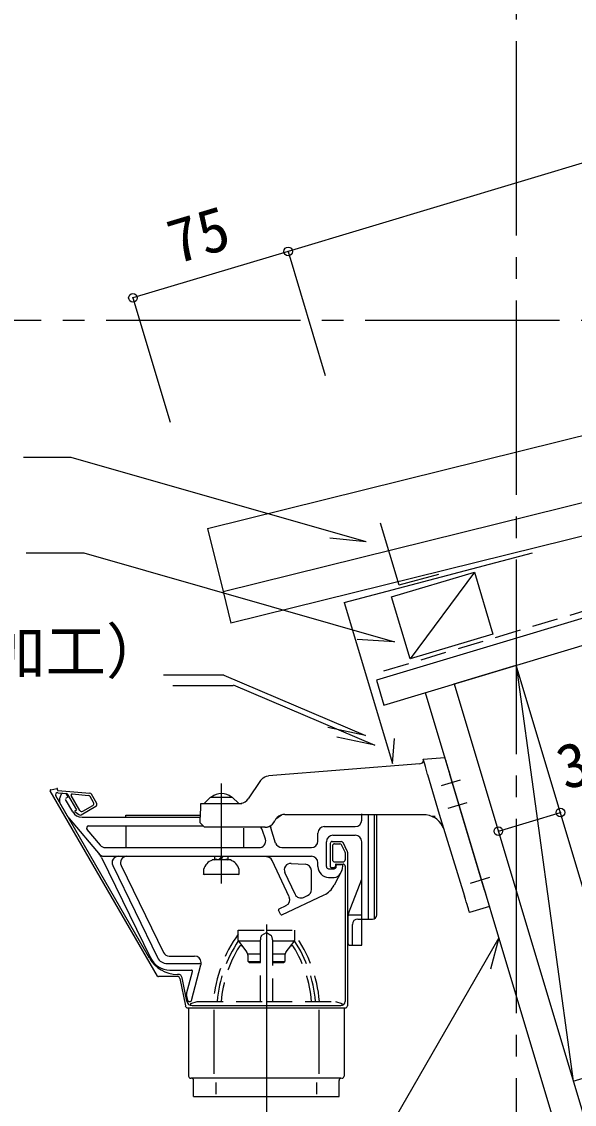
# Model space of a CAD drawing. Units: millimetres, scale not verified. Extents: x -4850 to 5514, y -1779 to 1970.
# Drawn here: x 3663 to 3919, y 656 to 1157 of the extents above; entities that cross this region are included whole.
import ezdxf
from ezdxf.enums import TextEntityAlignment as Align

# ---------------------------------------------------------------- set-up
doc = ezdxf.new("R2010")
doc.units = ezdxf.units.MM
doc.header["$LTSCALE"] = 10
doc.header["$PDMODE"] = 32
doc.header["$PDSIZE"] = 4
doc.linetypes.add('CHAIN2', pattern=[12, 9, -1, 1, -1])
doc.linetypes.add('DASHED1', pattern=[1.8, 1.2, -0.6])
doc.layers.add('0-0_データ 001', color=3, linetype='Continuous')
doc.styles.add('ＭＳ ゴシック', font='')
doc.styles.get('ＭＳ ゴシック').set_extended_font_data('MS Gothic')

msp = doc.modelspace()

# ---------------------------------------------------------------- linework, layer by layer
at = {"layer": '0-0_データ 001', "color": 1, "linetype": 'CHAIN2'}
for p, q in [((3892.56, 1507.75), (3892.56, 218.55)), ((3342.56, 1018.55), (5509.22, 1018.55))]:
    msp.add_line(p, q, dxfattribs=at)
at = {"layer": '0-0_データ 001', "color": 5, "linetype": 'DASHED1'}
msp.add_line((5342.56, 1309.5), (3826.94, 854.81), dxfattribs=at)
at = {"layer": '0-0_データ 001'}
for p, q in [((3831.26, 840.45), (5342.56, 1293.84)), ((3756.77, 893.05), (4170.26, 995.36)), ((3760.37, 878.49), (4159.31, 977.2)), ((3829.49, 924.74), (3838.16, 896.02)), ((3812.82, 887.97), (3900.01, 910.86)), ((3856.51, 900.91), (3838.15, 896)), ((3756.79, 892.96), (3760.39, 878.4)), ((3863.82, 850.22), (3892.56, 858.84)), ((3929.91, 734.32), (3892.56, 858.84)), ((3863.82, 850.22), (3924.16, 649.07)), ((3850.41, 846.19), (3910.75, 645.05))]:
    msp.add_line(p, q, dxfattribs=at)
at = {"layer": '0-0_データ 001', "color": 4}
for p, q in [((4105.81, 1146.12), (3786.86, 1050.44)), ((3786.86, 1050.44), (3715.02, 1028.88)), ((3786.86, 1050.44), (3804.1, 992.97)), ((3715.02, 1028.88), (3732.26, 971.42)), ((3749.56, 922.17), (4104.39, 1009.97)), ((3686.43, 954.97), (3664.27, 954.97)), ((3822.96, 915.96), (3686.43, 954.97)), ((3749.56, 922.17), (3756.79, 892.96)), ((3822.97, 915.96), (3806.16, 917.71)), ((3665.52, 910.91), (3692.32, 910.91)), ((3692.32, 910.92), (3836.1, 869.64)), ((3836.11, 869.65), (3818.86, 870.83)), ((3757.13, 854.28), (3729.14, 854.28)), ((3733.41, 849.46), (3761.4, 849.46)), ((3884.26, 782.1), (3912.99, 790.72)), ((3884.47, 732.66), (3781.08, 553.58)), ((3884.47, 732.66), (3880.59, 718.17))]:
    msp.add_line(p, q, dxfattribs=at)
at = {"layer": '0-0_データ 001', "color": 5}
for p, q in [((3873.15, 902), (3843.46, 861.77)), ((3892.56, 858.84), (3918.99, 666.31))]:
    msp.add_line(p, q, dxfattribs=at)
at = {"layer": '0-0_データ 001', "color": 6}
for p, q in [((3847.88, 813.27), (3777.8, 807.68)), ((3847.88, 813.27), (3848.66, 813.46)), ((3848.66, 813.46), (3849.07, 813.74)), ((3849.07, 813.74), (3849.38, 814.14)), ((3849.38, 814.14), (3849.53, 814.62)), ((3849.63, 814.77), (3849.44, 815.42)), ((3849.45, 815.4), (3859.41, 816.19)), ((3849.87, 813.96), (3849.45, 815.4)), ((3850.14, 813.01), (3849.45, 815.4)), ((3849.53, 814.62), (3849.52, 815.13)), ((3850.45, 811.95), (3850.14, 813.01)), ((3850.79, 810.8), (3850.45, 811.95)), ((3859.41, 816.19), (3859.44, 816.1)), ((3859.44, 816.1), (3859.53, 815.8)), ((3859.53, 815.8), (3859.67, 815.33)), ((3859.67, 815.33), (3859.87, 814.68)), ((3859.87, 814.68), (3860.11, 813.87)), ((3860.11, 813.87), (3860.39, 812.92)), ((3860.39, 812.92), (3860.71, 811.85)), ((3775.31, 806.77), (3776.08, 807.22)), ((3776.08, 807.22), (3776.92, 807.53)), ((3776.92, 807.53), (3777.8, 807.68)), ((3851.14, 809.58), (3850.79, 810.8)), ((3851.5, 808.33), (3851.14, 809.58)), ((3851.5, 808.33), (3856.84, 789.97)), ((3860.71, 811.85), (3861.06, 810.7)), ((3861.06, 810.7), (3861.42, 809.48)), ((3861.42, 809.48), (3861.8, 808.24)), ((3866.42, 792.84), (3861.8, 808.24)), ((3774.06, 805.5), (3768.37, 797.06)), ((3774.06, 805.5), (3774.63, 806.19)), ((3774.63, 806.19), (3775.31, 806.77)), ((3726.31, 714.93), (3676.71, 800.69)), ((3677.04, 801.2), (3679.78, 801.86)), ((3722.61, 723.28), (3679.26, 798.38)), ((3680.03, 801.13), (3680.03, 801.67)), ((3680.21, 800.93), (3695.01, 799.63)), ((3680.21, 799.87), (3684.1, 799.53)), ((3681.02, 796.9), (3681.89, 799.28)), ((3682.4, 799.61), (3683.89, 799.48)), ((3683.96, 797.39), (3685, 797.99)), ((3685, 797.99), (3684.28, 799.23)), ((3688.99, 791.92), (3684.88, 799.04)), ((3690.38, 791.62), (3686.38, 798.54)), ((3686.85, 799.29), (3694.38, 798.63)), ((3696.78, 795.32), (3695.16, 798.14)), ((3698.22, 794.93), (3695.79, 799.14)), ((3751, 797.84), (3748, 794.84)), ((3751, 797.84), (3761, 797.84)), ((3764, 794.84), (3761, 797.84)), ((3767.74, 796.3), (3768.37, 797.06)), ((3684.72, 789.06), (3681.17, 795.22)), ((3687.09, 790.96), (3683.77, 796.7)), ((3688.08, 791.39), (3688.99, 791.92)), ((3691.08, 789.66), (3697.85, 793.57)), ((3691.74, 791.25), (3696.42, 793.95)), ((3746.4, 791.77), (3746.42, 792.5)), ((3746.42, 792.5), (3746.44, 793.16)), ((3746.44, 793.16), (3746.46, 793.73)), ((3746.46, 793.73), (3746.48, 794.21)), ((3746.48, 794.21), (3746.49, 794.56)), ((3746.49, 794.56), (3746.5, 794.77)), ((3746.5, 794.84), (3765.46, 794.84)), ((3746.5, 794.77), (3746.5, 794.84)), ((3764.19, 794.84), (3765.17, 794.94)), ((3765.17, 794.94), (3766.11, 795.22)), ((3766.11, 795.22), (3766.98, 795.68)), ((3766.98, 795.68), (3767.74, 796.3)), ((3877.85, 754.74), (3866.42, 792.84)), ((3685.52, 787.92), (3699.78, 770.93)), ((3688.07, 791.22), (3689.96, 789.74)), ((3691.42, 788.46), (3746.22, 788.46)), ((3711.66, 789.46), (3746.31, 789.46)), ((3711.66, 788.46), (3711.66, 789.46)), ((3746.19, 785.84), (3746.37, 791.02)), ((3746.37, 791.02), (3746.4, 791.77)), ((3780.24, 786), (3780.71, 786.84)), ((3780.3, 786), (3780.77, 786.84)), ((3781.24, 787.69), (3780.77, 786.84)), ((3781.86, 788.42), (3781.24, 787.69)), ((3781.25, 787.77), (3783.89, 789.62)), ((3782.62, 789.03), (3781.86, 788.42)), ((3783.47, 789.48), (3782.62, 789.03)), ((3784.39, 789.75), (3783.47, 789.48)), ((3785.35, 789.84), (3784.39, 789.75)), ((3785.35, 789.84), (3849.35, 789.84)), ((3820.95, 787.16), (3820.95, 790.06)), ((3824.15, 741.36), (3824.15, 789.84)), ((3826.95, 741.63), (3826.95, 789.84)), ((3827.95, 743.36), (3827.95, 789.84)), ((3849.35, 789.84), (3850.82, 789.74)), ((3850.82, 789.74), (3852.26, 789.41)), ((3852.26, 789.41), (3853.64, 788.88)), ((3853.82, 788.95), (3853.64, 788.88)), ((3853.64, 788.88), (3854.7, 788.37)), ((3853.77, 788.82), (3853.9, 788.75)), ((3853.82, 788.95), (3854.92, 788.95)), ((3853.85, 788.86), (3853.82, 788.95)), ((3853.9, 788.75), (3853.85, 788.86)), ((3854.26, 788.58), (3854.12, 788.66)), ((3855.79, 787.58), (3854.7, 788.37)), ((3856.87, 786.59), (3855.79, 787.58)), ((3856.84, 789.97), (3868.6, 751.96)), ((3693.72, 782.81), (3699.83, 775.53)), ((3694.49, 784.46), (3747.51, 784.46)), ((3711.74, 784.46), (3711.74, 774.46)), ((3748.19, 783.84), (3746.19, 785.84)), ((3776.18, 783.84), (3748.19, 783.84)), ((3766.23, 783.46), (3766.23, 774.46)), ((3776.35, 778.34), (3775.08, 782.36)), ((3776.13, 783.84), (3776.12, 783.84)), ((3776.13, 783.84), (3777.09, 783.94)), ((3776.19, 783.84), (3777.15, 783.94)), ((3777.09, 783.94), (3778.01, 784.21)), ((3777.15, 783.94), (3778.07, 784.21)), ((3778.01, 784.21), (3778.87, 784.66)), ((3778.07, 784.21), (3778.93, 784.66)), ((3778.87, 784.66), (3779.62, 785.26)), ((3781.1, 776.56), (3778.9, 783.56)), ((3778.93, 784.66), (3779.68, 785.26)), ((3779.62, 785.26), (3780.24, 786)), ((3779.68, 785.26), (3780.3, 786)), ((3803.65, 784.16), (3817.95, 784.16)), ((3857.77, 785.48), (3856.87, 786.59)), ((3858.82, 783.56), (3857.77, 785.48)), ((3858.82, 783.56), (3858.82, 783.58)), ((3800.65, 777.46), (3800.65, 781.16)), ((3804.65, 765.66), (3804.65, 777.16)), ((3807.36, 777.28), (3811.42, 777.28)), ((3807.65, 780.16), (3817.95, 780.16)), ((3820.95, 729.36), (3820.95, 777.16)), ((3702.13, 774.46), (3773.85, 774.46)), ((3783.97, 774.46), (3797.65, 774.46)), ((3806.36, 776.28), (3806.36, 765.78)), ((3807.41, 775.23), (3807.41, 768.83)), ((3808.41, 776.23), (3810.77, 776.23)), ((3813.2, 772.6), (3811.66, 775.68)), ((3814.25, 772.85), (3812.31, 776.73)), ((3813.31, 772.15), (3813.31, 768.83)), ((3814.36, 772.4), (3814.36, 701.23)), ((3700.44, 769.91), (3723.15, 723.37)), ((3701.57, 770.46), (3797.65, 770.46)), ((3760.04, 768.73), (3751.83, 768.72)), ((3752.8, 770.45), (3752.8, 768.99)), ((3752.8, 768.99), (3758.94, 768.99)), ((3752.87, 768.76), (3753.27, 768.99)), ((3754.85, 768.99), (3756.32, 770.46)), ((3755.42, 768.99), (3756.88, 770.46)), ((3758.6, 768.99), (3759, 768.76)), ((3758.93, 770.46), (3758.94, 768.99)), ((3787.35, 751.58), (3779.46, 768.52)), ((3788.27, 767.15), (3794.8, 766.8)), ((3800.65, 765.66), (3800.65, 767.46)), ((3808.41, 767.83), (3812.31, 767.83)), ((3705.62, 766.14), (3726.39, 723.56)), ((3709.51, 766.14), (3729.13, 725.94)), ((3747.61, 763.78), (3747.61, 762.38)), ((3755.95, 762.06), (3747.95, 762.05)), ((3763.95, 762.07), (3755.95, 762.06)), ((3764.28, 762.4), (3764.28, 763.8)), ((3790.07, 752.85), (3785.39, 762.88)), ((3797.65, 754.98), (3797.65, 763.81)), ((3805.65, 764.66), (3808.15, 764.66)), ((3806.86, 765.28), (3808.36, 765.28)), ((3811.7, 763.8), (3808.21, 757)), ((3808.86, 766.58), (3808.86, 765.78)), ((3809.06, 766.78), (3812.31, 766.78)), ((3809.15, 765.66), (3809.15, 766.16)), ((3809.65, 766.66), (3811.65, 766.66)), ((3812.15, 765.63), (3812.15, 766.16)), ((3813.31, 765.78), (3813.31, 703.28)), ((3805.65, 760.66), (3808.26, 760.66)), ((3814.84, 743.87), (3820.95, 759.9)), ((3784, 743.4), (3803.54, 752.51)), ((3794.06, 751.4), (3795.91, 752.26)), ((3869.01, 750.64), (3868.6, 751.96)), ((3877.85, 754.74), (3878.25, 753.41)), ((3878.25, 753.41), (3878.63, 752.13)), ((3878.63, 752.13), (3878.99, 750.93)), ((3782.73, 746.12), (3785.9, 747.6)), ((3869.41, 749.37), (3869.01, 750.64)), ((3869.78, 748.17), (3869.41, 749.37)), ((3870.11, 747.09), (3869.78, 748.17)), ((3870.4, 746.15), (3870.11, 747.09)), ((3880.13, 747.14), (3870.95, 744.39)), ((3783.33, 743.64), (3782.49, 745.45)), ((3814.65, 729.86), (3814.65, 742.81)), ((3814.7, 743.36), (3820.95, 743.36)), ((3870.63, 745.4), (3870.4, 746.15)), ((3870.81, 744.84), (3870.63, 745.4)), ((3870.91, 744.5), (3870.81, 744.84)), ((3870.95, 744.39), (3870.91, 744.5)), ((3816.65, 729.36), (3816.65, 738.86)), ((3819.15, 741.36), (3825.95, 741.36)), ((3815.15, 729.36), (3820.95, 729.36)), ((3731.82, 724.26), (3743.54, 724.26)), ((3730.89, 720.76), (3746.04, 720.76)), ((3732.14, 717.76), (3742.13, 717.76)), ((3739.82, 706.73), (3742.61, 717.13)), ((3742.1, 703.63), (3746.52, 720.13)), ((3746.54, 720.26), (3746.54, 721.26)), ((3735.91, 714.72), (3726.91, 714.73)), ((3735.84, 715.78), (3735.6, 715.78)), ((3736.78, 713.92), (3739.27, 701.16)), ((3739.9, 703.39), (3737.8, 714.16)), ((3740.37, 703.66), (3739.81, 706.5)), ((3740.86, 703.26), (3741.61, 703.26)), ((3740.26, 700.26), (3813.36, 700.26)), ((3740.81, 700.28), (3740.81, 668.68)), ((3742.45, 701.28), (3811.31, 701.28)), ((3752.54, 699.28), (3752.54, 669.68)), ((3801.07, 699.28), (3801.07, 669.68)), ((3812.81, 700.28), (3812.81, 668.68)), ((3811.31, 667.68), (3741.81, 667.68)), ((3743.11, 659.28), (3743.11, 666.68)), ((3810.51, 659.28), (3810.51, 666.68)), ((3753.49, 660.28), (3753.49, 665.68)), ((3800.12, 660.28), (3800.12, 665.68)), ((3743.11, 659.28), (3810.51, 659.28))]:
    msp.add_line(p, q, dxfattribs=at)
at = {"layer": '0-0_データ 001', "color": 6, "linetype": 'CHAIN2'}
for p, q in [((3755.95, 757.78), (3755.95, 804.06)), ((3866.58, 805.7), (3857.73, 803.08)), ((3869.69, 795.17), (3860.85, 792.51)), ((3871.38, 758.05), (3880.27, 760.76)), ((3776.81, 738.87), (3776.81, 647.67))]:
    msp.add_line(p, q, dxfattribs=at)
at = {"layer": '0-0_データ 001', "color": 6, "linetype": 'DASHED1'}
for p, q in [((3763.81, 736.28), (3776.81, 736.28)), ((3763.81, 731.61), (3763.81, 736.28)), ((3774.02, 732.16), (3774.01, 731.81)), ((3774.01, 703.28), (3774.01, 731.81)), ((3774.06, 732.49), (3774.02, 732.16)), ((3774.12, 732.81), (3774.06, 732.49)), ((3774.21, 733.11), (3774.12, 732.81)), ((3774.32, 733.37), (3774.21, 733.11)), ((3774.44, 733.59), (3774.32, 733.37)), ((3774.58, 733.76), (3774.44, 733.59)), ((3774.73, 733.88), (3774.58, 733.76)), ((3774.73, 733.88), (3776.81, 735.16)), ((3776.81, 736.28), (3789.81, 736.28)), ((3776.81, 735.16), (3778.88, 733.88)), ((3779.03, 733.76), (3778.88, 733.88)), ((3779.17, 733.59), (3779.03, 733.76)), ((3779.3, 733.37), (3779.17, 733.59)), ((3779.41, 733.11), (3779.3, 733.37)), ((3779.49, 732.81), (3779.41, 733.11)), ((3779.56, 732.49), (3779.49, 732.81)), ((3779.59, 732.16), (3779.56, 732.49)), ((3779.61, 731.81), (3779.59, 732.16)), ((3779.61, 731.81), (3779.61, 703.28)), ((3789.81, 736.28), (3789.81, 731.61)), ((3764.01, 731.01), (3767.67, 726.13)), ((3764.12, 731.28), (3774.01, 731.28)), ((3779.61, 731.28), (3789.5, 731.28)), ((3785.95, 726.13), (3789.61, 731.01)), ((3768.31, 725.28), (3774.01, 725.28)), ((3768.31, 721.78), (3768.31, 724.21)), ((3768.31, 721.78), (3774.01, 721.78)), ((3768.31, 721.78), (3768.81, 721.28)), ((3779.61, 725.28), (3785.31, 725.28)), ((3779.61, 721.78), (3785.31, 721.78)), ((3784.81, 721.28), (3785.31, 721.78)), ((3785.31, 724.21), (3785.31, 721.78)), ((3768.81, 721.28), (3774.01, 721.28)), ((3779.61, 721.28), (3784.81, 721.28)), ((3741.81, 702.28), (3744.81, 703.28)), ((3741.81, 701.36), (3741.81, 702.28)), ((3744.81, 703.28), (3776.81, 703.28)), ((3776.81, 703.28), (3808.81, 703.28)), ((3808.81, 703.28), (3811.81, 702.28)), ((3811.81, 702.28), (3811.81, 701.34))]:
    msp.add_line(p, q, dxfattribs=at)
at = {"layer": '0-0_データ 001'}
for points in [[(5342.56, 1306.36), (3827.81, 851.94), (3831.26, 840.45)], [(3812.82, 887.97), (3835.18, 813.43), (3836.21, 824.98)], [(3918.99, 666.31), (3947.73, 674.93), (3935.66, 715.16)]]:
    msp.add_lwpolyline(points, dxfattribs=at)
at = {"layer": '0-0_データ 001', "color": 7}
msp.add_lwpolyline([(3843.46, 861.77), (3834.84, 890.51), (3873.15, 902), (3881.77, 873.27)], close=True, dxfattribs=at)
at = {"layer": '0-0_データ 001', "color": 4}
for points in [[(3757.12, 854.29), (3822.71, 826.29), (3805.25, 829.97)], [(3761.4, 849.86), (3826.99, 821.86), (3809.52, 825.54)]]:
    msp.add_lwpolyline(points, dxfattribs=at)
at = {"layer": '0-0_データ 001', "color": 6}
for centre, radius, start, end in [((3677.01, 800.86), 0.346, 85.0094, 210), ((3680.12, 798.88), 1, 85, 210), ((3679.83, 801.67), 0.2, 0, 103.4468), ((3680.23, 801.13), 0.2, 180, 265), ((3682.9, 796.22), 2, 159.9998, 210.0001), ((3682.36, 799.11), 0.5, 84.9999, 159.9998), ((3683.84, 798.98), 0.5, 29.9999, 84.9998), ((3684.01, 798.54), 1, 30, 85), ((3686.81, 798.79), 0.5, 85, 210), ((3694.29, 797.64), 1, 30, 85), ((3694.93, 798.64), 1, 30, 85), ((3756.01, 792.14), 7.37, 50.7649, 129.3804), ((3695.92, 794.82), 1, 300, 30), ((3697.35, 794.43), 1, 300, 30), ((3691.65, 793.06), 8, 210, 220), ((3691.42, 793.46), 5, 210, 270), ((3688.13, 791.3), 0.1, 120, 231.8014), ((3690.58, 790.52), 1, 231.8014, 300), ((3691.24, 792.12), 1, 210, 300), ((3817.95, 787.16), 3, 270, 360), ((3694.49, 783.46), 1, 90, 219.9998), ((3772.22, 781.46), 3, 17.4999, 52.7198), ((3781.76, 784.46), 3, 177.2943, 197.4999), ((3803.65, 781.16), 3, 90, 180), ((3773.49, 777.44), 3, 267, 17.4999), ((3797.65, 777.46), 3, 270, 360), ((3807.65, 777.16), 3, 90, 180), ((3807.36, 776.28), 1, 90, 180), ((3811.42, 776.28), 1, 26.565, 90), ((3817.95, 777.16), 3, 0, 90), ((3702.13, 777.46), 3, 219.9999, 270), ((3783.97, 777.46), 3, 197.4999, 270), ((3808.41, 775.23), 1, 90, 180), ((3810.77, 775.23), 1, 26.565, 90), ((3812.31, 772.15), 1, 0, 26.565), ((3813.36, 772.4), 1, 0, 26.565), ((3701.57, 773.46), 3, 219.9999, 270), ((3695.95, 767.71), 5, 26.01, 40), ((3708.31, 767.46), 3, 90, 206.01), ((3712.21, 767.46), 3, 90, 206.01), ((3754.09, 762.47), 6.67, 110.8641, 163.5868), ((3751.83, 768.39), 0.333, 90.0722, 110.8636), ((3751.83, 768.39), 0.333, 90.0732, 111.9534), ((3752.8, 763.74), 5.27, 72.2661, 84.893), ((3755.94, 763.79), 5.2, 72.936, 107.2094), ((3759.07, 763.82), 5.2, 95.1786, 107.9626), ((3760.04, 768.4), 0.333, 68.192, 90.0722), ((3757.8, 762.47), 6.67, 16.5584, 69.2813), ((3776.74, 767.25), 3, 24.9999, 86.9999), ((3788.11, 764.15), 3, 87, 205), ((3794.65, 763.81), 3, 0, 87), ((3797.65, 767.46), 3, 0, 90), ((3808.41, 768.83), 1, 180, 270), ((3812.31, 768.83), 1, 270, 0), ((3749.61, 763.79), 2, 163.5847, 180.0703), ((3747.94, 762.38), 0.333, 180.0726, 270.0723), ((3763.94, 762.4), 0.333, 270.0728, 0.0726), ((3762.28, 763.8), 2, 0.0749, 16.5606), ((3805.65, 765.66), 5, 180, 270), ((3805.65, 765.66), 1, 180, 270), ((3806.86, 765.78), 0.5, 180, 270), ((3808.15, 765.66), 1, 270, 0), ((3808.26, 763.66), 3, 270, 332.7961), ((3808.36, 765.78), 0.5, 270, 0), ((3809.06, 766.58), 0.2, 90, 180), ((3809.65, 766.16), 0.5, 90, 180), ((3811.65, 766.16), 0.5, 0, 90), ((3808.15, 765.63), 4, 332.7959, 0), ((3812.31, 765.78), 1, 0, 90), ((3799.32, 761.57), 10, 295, 332.7959), ((3792.79, 754.12), 3, 205, 295), ((3794.65, 754.98), 3, 294.9999, 360), ((3784.63, 750.31), 3, 295, 24.9999), ((3782.94, 745.66), 0.5, 114.9999, 204.9994), ((3783.79, 743.85), 0.5, 205.001, 294.9999), ((3817.65, 742.81), 3, 159.1553, 180), ((3825.95, 743.36), 2, 270, 0), ((3819.15, 738.86), 2.5, 90, 180), ((3815.15, 729.86), 0.5, 180, 270), ((3735.6, 730.78), 15, 210, 270), ((3732.14, 727.76), 10, 206.01, 270), ((3730.89, 725.76), 5, 206.01, 270), ((3731.82, 727.26), 3, 206.0099, 270), ((3743.54, 721.26), 3, 0, 90), ((3742.13, 717.26), 0.5, 345, 90), ((3746.04, 720.26), 0.5, 345, 90), ((3726.91, 715.73), 1, 233.1261, 270), ((3735.84, 713.78), 2, 11, 90), ((3735.8, 713.73), 1, 11, 83.6508), ((3740.31, 706.6), 0.5, 165, 190.9992), ((3742.45, 703.88), 2.6, 191, 270), ((3740.86, 703.76), 0.5, 191.0009, 270), ((3741.61, 703.76), 0.5, 270, 345), ((3811.31, 703.28), 2, 270, 0), ((3740.45, 701.49), 1.23, 191.0294, 270), ((3813.36, 701.26), 1, 270, 0), ((3741.81, 668.68), 1, 180, 269.9999), ((3742.11, 666.68), 1, 0, 89.9999), ((3811.51, 666.68), 1, 89.9999, 179.9999), ((3811.81, 668.68), 1, 270, 0)]:
    msp.add_arc(centre, radius, start, end, dxfattribs=at)
at = {"layer": '0-0_データ 001', "color": 6, "linetype": 'DASHED1'}
for centre, radius, start, end in [((3813.82, 698.14), 61.8, 144.0324, 175.2296), ((3739.79, 698.14), 61.8, 4.7703, 35.9676), ((3813.82, 698.14), 60, 146.4735, 175.0862), ((3813.82, 698.14), 58.2, 148.5495, 174.9338), ((3764.81, 731.61), 1, 180.0003, 216.8702), ((3765.03, 727.99), 1, 36.8692, 148.5502), ((3788.59, 727.99), 1, 31.4498, 143.1308), ((3739.79, 698.14), 58.2, 5.0661, 31.4505), ((3788.81, 731.61), 1, 323.1299, 359.9997), ((3739.79, 698.14), 60, 4.9138, 33.5265), ((3765.11, 724.21), 3.2, 359.9999, 36.8698), ((3788.51, 724.21), 3.2, 143.1302, 180.0001)]:
    msp.add_arc(centre, radius, start, end, dxfattribs=at)
at = {"layer": '0-0_データ 001', "color": 4}
for p in [(3786.86, 1050.44), (3786.86, 1050.44), (3715.02, 1028.88), (3912.99, 790.72), (3884.26, 782.1)]:
    msp.add_point(p, dxfattribs=at)

# ---------------------------------------------------------------- texts
at = {"layer": '0-0_データ 001', "color": 7, "style": 'ＭＳ ゴシック'}
for s, p in [('75', (3736.67, 1038.51)), ('30', (3916.92, 795.03))]:
    msp.add_text(s, height=20.53, rotation=16.699, dxfattribs=at).set_placement(p, align=Align.BOTTOM_LEFT)
msp.add_text('軒先水切：60×55（ｶﾗｰｶﾞﾙﾊﾞﾘｳﾑ鋼板 ｱ0.35 加工）', height=20.53, dxfattribs=at).set_placement((3086.91, 849), align=Align.BOTTOM_LEFT)

doc.saveas('drawing.dxf')
